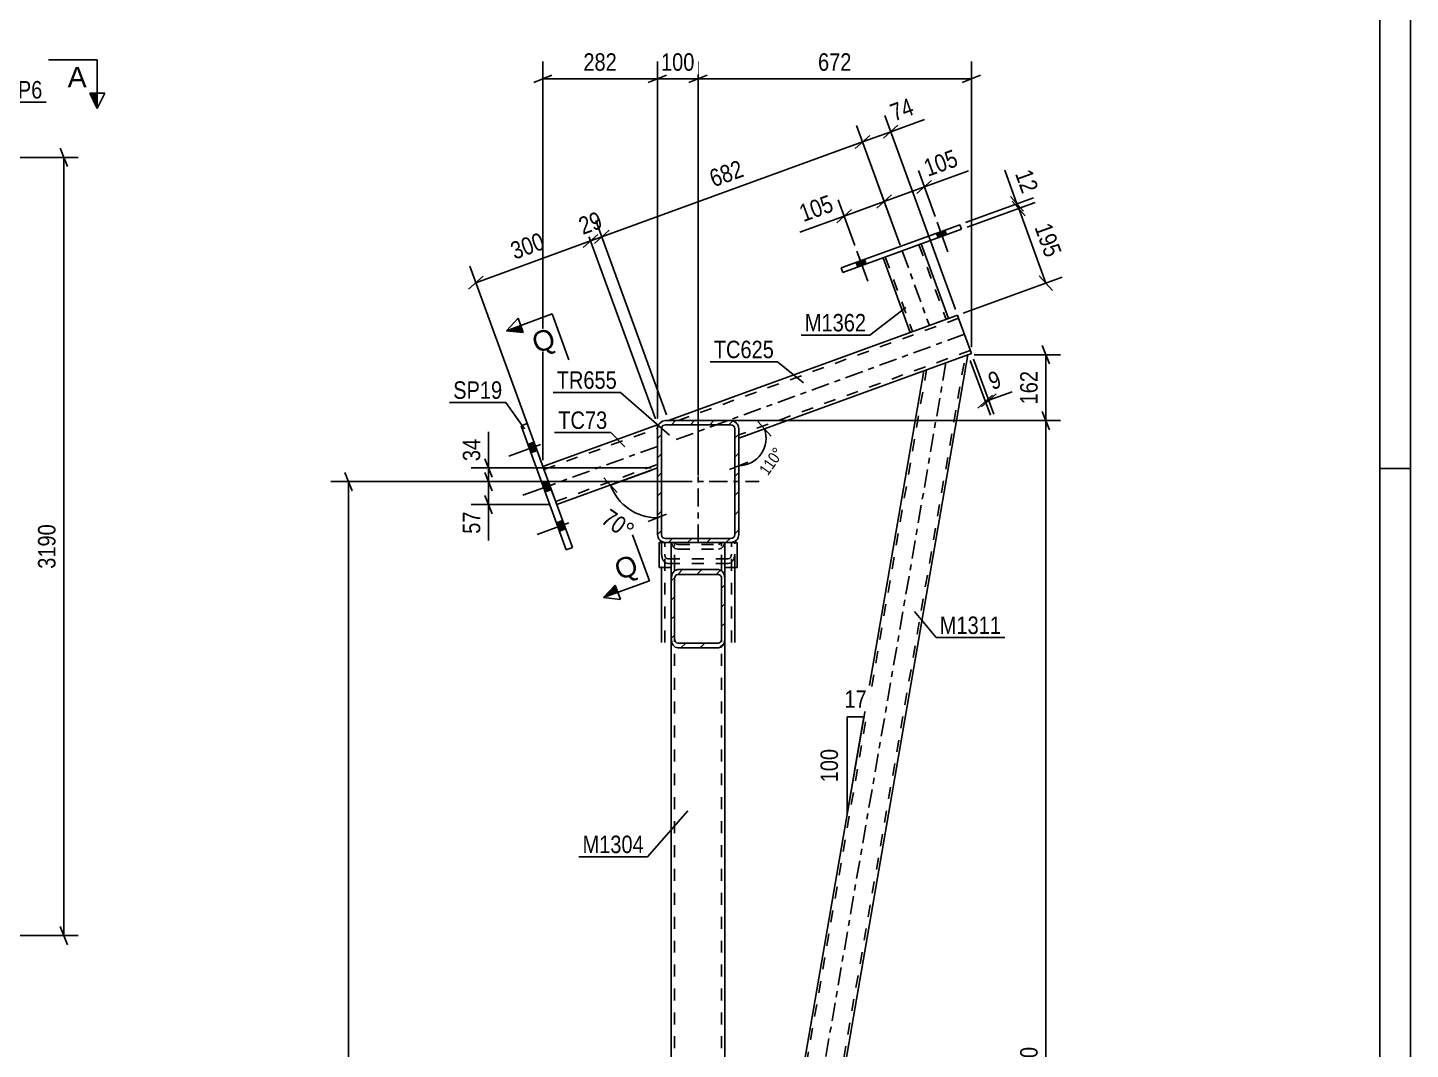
# Model space of a CAD drawing. Header units: millimetres. Extents: x -135 to 1054, y -647 to 194.
# Drawn here: x 827.7 to 1054.4, y -146.3 to 21.3 of the extents above; entities that cross this region are included whole.
import ezdxf

# ---------------------------------------------------------------- set-up
doc = ezdxf.new("R2010")
doc.units = ezdxf.units.MM
doc.linetypes.add('DXK_LINE_DOT2', pattern=[3.9198, 1.9599, -1.9599])
doc.linetypes.add('DXK_LINE_DOT3', pattern=[5.9187, 2.979, -0.9799, 0.9799, -0.9799])
doc.styles.add('Arial', font='ARIAL.TTF', dxfattribs={"height": 0.2})
doc.styles.add('Arial Narrow', font='ARIALN.TTF', dxfattribs={"height": 0.2})

# ---------------------------------------------------------------- blocks, each defined once
blk = doc.blocks.new('Unknown-122571314-1162')
at = {"color": 5, "linetype": 'Continuous'}
for p, q in [((1054.37, -647), (1054.37, 194)), ((1049.37, -642), (1049.37, 189)), ((1054.37, -51), (1049.37, -51))]:
    blk.add_line(p, q, dxfattribs=at)
blk = doc.blocks.new('Part-122571314-4289 - 4238')
at = {"color": 7, "linetype": 'DXK_LINE_DOT2'}
for p, q in [((931.6, -63.17), (943.6, -63.17)), ((931.6, -63.17), (931.6, -67.27)), ((932.13, -79.54), (932.13, -63.17)), ((943.06, -79.54), (943.06, -63.17)), ((943.6, -67.27), (943.6, -63.17)), ((931.6, -65.05), (931.68, -65.65)), ((932.17, -65.35), (932.13, -65.05)), ((943.06, -65.05), (943.02, -65.35)), ((943.52, -65.65), (943.6, -65.05)), ((932.25, -66.49), (932.66, -66.61)), ((932.66, -65.83), (932.46, -65.77)), ((932.66, -65.83), (942.53, -65.83)), ((932.66, -66.61), (942.53, -66.61)), ((942.73, -65.77), (942.53, -65.83)), ((942.53, -66.61), (942.94, -66.49))]:
    blk.add_line(p, q, dxfattribs=at)
at = {"color": 2, "linetype": 'Continuous'}
for p, q in [((931.6, -79.54), (931.6, -67.27)), ((943.6, -79.54), (943.6, -67.27))]:
    blk.add_line(p, q, dxfattribs=at)
at = {"color": 7, "linetype": 'DXK_LINE_DOT2'}
for centre, radius, start, end in [((933.06, -65.32), 1.42, 193.2949, 235.5336), ((932.86, -65.19), 0.709, 193.2949, 235.5336), ((942.33, -65.19), 0.709, 304.4664, 346.7051), ((942.14, -65.32), 1.42, 304.4664, 346.7051)]:
    blk.add_arc(centre, radius, start, end, dxfattribs=at)
blk = doc.blocks.new('Bolt-122571314-4241 - 4238')
at = {"linetype": 'Continuous'}
for points in [[(911.19, -48.08), (910.69, -46.7), (909.69, -47.07), (910.19, -48.44)], [(911.19, -48.08), (910.69, -46.7), (909.69, -47.07), (910.19, -48.44)], [(911.19, -48.08), (910.69, -46.7), (909.69, -47.07), (910.19, -48.44)], [(913.53, -54.5), (913.03, -53.12), (912.02, -53.49), (912.52, -54.86)], [(913.53, -54.5), (913.03, -53.12), (912.02, -53.49), (912.52, -54.86)], [(915.86, -60.92), (915.36, -59.54), (914.36, -59.91), (914.86, -61.29)], [(915.86, -60.92), (915.36, -59.54), (914.36, -59.91), (914.86, -61.29)], [(915.86, -60.92), (915.36, -59.54), (914.36, -59.91), (914.86, -61.29)]]:
    blk.add_hatch(color=1, dxfattribs=at).paths.add_polyline_path(points)
at = {"color": 1, "linetype": 'Continuous'}
for p, q in [((911.75, -47.09), (906.55, -48.99)), ((911.75, -47.09), (906.55, -48.99)), ((911.75, -47.09), (906.55, -48.99)), ((910.69, -46.7), (909.69, -47.07)), ((910.69, -46.7), (909.69, -47.07)), ((910.69, -46.7), (909.69, -47.07)), ((911.19, -48.08), (910.19, -48.44)), ((911.19, -48.08), (910.19, -48.44)), ((911.19, -48.08), (910.19, -48.44)), ((914.09, -53.51), (908.89, -55.41)), ((914.09, -53.51), (908.89, -55.41)), ((913.03, -53.12), (912.02, -53.49)), ((913.03, -53.12), (912.02, -53.49)), ((913.53, -54.5), (912.52, -54.86)), ((913.53, -54.5), (912.52, -54.86)), ((916.43, -59.94), (911.23, -61.83)), ((916.43, -59.94), (911.23, -61.83)), ((916.43, -59.94), (911.23, -61.83)), ((915.36, -59.54), (914.36, -59.91)), ((915.36, -59.54), (914.36, -59.91)), ((915.36, -59.54), (914.36, -59.91)), ((915.86, -60.92), (914.86, -61.29)), ((915.86, -60.92), (914.86, -61.29)), ((915.86, -60.92), (914.86, -61.29))]:
    blk.add_line(p, q, dxfattribs=at)
blk = doc.blocks.new('Part-122571314-4252 - 4238')
at = {"color": 7, "linetype": 'DXK_LINE_DOT3'}
blk.add_line((978.23, -33.68), (942, -243.03), dxfattribs=at)
at = {"color": 7, "linetype": 'DXK_LINE_DOT2'}
for p, q in [((942.76, -255.84), (981.41, -32.52)), ((942, -225.83), (975.05, -34.84)), ((942, -223.49), (942, -228.18)), ((942, -255.84), (942, -240.12)), ((942.93, -255.84), (942, -255.84))]:
    blk.add_line(p, q, dxfattribs=at)
at = {"color": 2, "linetype": 'Continuous'}
for p, q in [((943.16, -255.84), (981.84, -32.36)), ((981.84, -32.36), (974.62, -35)), ((942, -223.49), (974.62, -35)), ((942, -240.12), (942, -228.18)), ((943.1, -255.84), (942.93, -255.84)), ((943.1, -255.84), (943.16, -255.84))]:
    blk.add_line(p, q, dxfattribs=at)
blk = doc.blocks.new('Bolt-122571314-4484 - 4238')
at = {"linetype": 'Continuous'}
for points in [[(978.04, -11.94), (976.66, -12.44), (976.94, -13.19), (978.32, -12.69)], [(964.89, -16.73), (963.51, -17.23), (963.78, -17.98), (965.16, -17.48)]]:
    blk.add_hatch(color=1, dxfattribs=at).paths.add_polyline_path(points)
at = {"color": 1, "linetype": 'Continuous'}
for p, q in [((976.78, -10.62), (978.56, -15.51)), ((976.66, -12.44), (976.94, -13.19)), ((978.04, -11.94), (978.32, -12.69)), ((963.63, -15.41), (965.41, -20.3)), ((963.51, -17.23), (963.78, -17.98)), ((964.89, -16.73), (965.16, -17.48))]:
    blk.add_line(p, q, dxfattribs=at)
blk = doc.blocks.new('Part-122571314-4291 - 4238')
at = {"linetype": 'Continuous'}
h = blk.add_hatch(dxfattribs=at)
h.set_pattern_fill('', scale=0.7, style=0, pattern_type=0)
h.set_pattern_definition([(45, (933.1965, -78.8857), (-1.57154, 1.57154), [])])
h.paths.add_polyline_path([(933.2, -69.15), (933.2, -78.89), (933.28, -79.48), (933.51, -79.99), (933.85, -80.32), (934.26, -80.44), (940.93, -80.44), (941.34, -80.32), (941.68, -79.99), (941.92, -79.48), (942, -78.89), (942, -69.15), (941.92, -68.56), (941.68, -68.05), (941.34, -67.72), (940.93, -67.6), (934.26, -67.6), (933.85, -67.72), (933.51, -68.05), (933.28, -68.56)])
h.paths.add_polyline_path([(933.89, -68.6), (934.06, -68.44), (934.26, -68.38), (940.93, -68.38), (941.13, -68.44), (941.31, -68.6), (941.42, -68.86), (941.46, -69.15), (941.46, -78.89), (941.42, -79.18), (941.31, -79.44), (941.13, -79.6), (940.93, -79.66), (934.26, -79.66), (934.06, -79.6), (933.89, -79.44), (933.77, -79.18), (933.73, -78.89), (933.73, -69.15), (933.77, -68.86)])
at = {"color": 2, "linetype": 'Continuous'}
for p, q in [((933.2, -69.15), (933.2, -63.17)), ((942, -69.15), (942, -63.17)), ((934.26, -67.6), (933.85, -67.72)), ((934.26, -67.6), (940.93, -67.6)), ((941.34, -67.72), (940.93, -67.6)), ((933.28, -68.56), (933.2, -69.15)), ((933.2, -78.89), (933.2, -69.15)), ((933.73, -69.15), (933.77, -68.86)), ((933.73, -78.89), (933.73, -69.15)), ((934.06, -68.44), (934.26, -68.38)), ((934.26, -68.38), (940.93, -68.38)), ((940.93, -68.38), (941.13, -68.44)), ((941.42, -68.86), (941.46, -69.15)), ((941.46, -78.89), (941.46, -69.15)), ((942, -69.15), (941.92, -68.56)), ((942, -78.89), (942, -69.15)), ((933.2, -78.89), (933.28, -79.48)), ((933.77, -79.18), (933.73, -78.89)), ((941.46, -78.89), (941.42, -79.18)), ((941.92, -79.48), (942, -78.89)), ((933.85, -80.32), (934.26, -80.44)), ((934.26, -79.66), (934.06, -79.6)), ((934.26, -79.66), (940.93, -79.66)), ((934.26, -80.44), (940.93, -80.44)), ((941.13, -79.6), (940.93, -79.66)), ((940.93, -80.44), (941.34, -80.32))]:
    blk.add_line(p, q, dxfattribs=at)
at = {"color": 7, "linetype": 'DXK_LINE_DOT2'}
for p, q in [((933.2, -63.17), (942, -63.17)), ((933.28, -63.31), (933.26, -63.17)), ((933.73, -78.89), (933.73, -63.17)), ((933.84, -63.17), (933.89, -63.27)), ((933.89, -63.27), (934.06, -63.44)), ((934.06, -63.44), (934.26, -63.49)), ((940.93, -63.49), (941.13, -63.44)), ((941.13, -63.44), (941.31, -63.27)), ((941.31, -63.27), (941.35, -63.17)), ((941.46, -78.89), (941.46, -63.17)), ((941.93, -63.17), (941.92, -63.31)), ((934.26, -64.27), (933.85, -64.15)), ((934.26, -63.49), (940.93, -63.49)), ((934.26, -64.27), (940.93, -64.27)), ((941.34, -64.15), (940.93, -64.27)), ((933.2, -78.89), (933.2, -69.15)), ((942, -78.89), (942, -69.15))]:
    blk.add_line(p, q, dxfattribs=at)
for centre, start, end in [((934.66, -62.99), 193.2949, 235.5336), ((940.54, -62.99), 304.4664, 346.7051)]:
    blk.add_arc(centre, 1.42, start, end, dxfattribs=at)
at = {"color": 2, "linetype": 'Continuous'}
for centre, radius, start, end in [((934.66, -68.88), 1.42, 124.4664, 166.7051), ((940.54, -68.88), 1.42, 13.2949, 55.5336), ((934.46, -69.02), 0.709, 124.4664, 166.7051), ((940.73, -69.02), 0.709, 13.2949, 55.5336), ((934.46, -79.02), 0.709, 193.2949, 235.5336), ((940.73, -79.02), 0.709, 304.4664, 346.7051), ((934.66, -79.16), 1.42, 193.2949, 235.5336), ((940.54, -79.16), 1.42, 304.4664, 346.7051)]:
    blk.add_arc(centre, radius, start, end, dxfattribs=at)
blk = doc.blocks.new('Bolt-122571314-4524 - 4238')
at = {"linetype": 'Continuous'}
for points in [[(978.04, -11.94), (976.66, -12.44), (976.94, -13.19), (978.32, -12.69)], [(964.89, -16.73), (963.51, -17.23), (963.78, -17.98), (965.16, -17.48)]]:
    blk.add_hatch(color=1, dxfattribs=at).paths.add_polyline_path(points)
at = {"color": 1, "linetype": 'Continuous'}
for p, q in [((976.78, -10.62), (978.56, -15.51)), ((976.66, -12.44), (976.94, -13.19)), ((978.04, -11.94), (978.32, -12.69)), ((963.63, -15.41), (965.41, -20.3)), ((963.51, -17.23), (963.78, -17.98)), ((964.89, -16.73), (965.16, -17.48))]:
    blk.add_line(p, q, dxfattribs=at)
blk = doc.blocks.new('Part-122571314-4460 - 4238')
at = {"color": 2, "linetype": 'Continuous'}
for p, q in [((931.2, -63.17), (932.26, -63.17)), ((931.2, -67.27), (931.2, -63.17)), ((933.2, -67.27), (931.2, -67.27))]:
    blk.add_line(p, q, dxfattribs=at)
at = {"color": 7, "linetype": 'DXK_LINE_DOT2'}
for p, q in [((932.26, -63.17), (933.2, -63.17)), ((933.2, -63.17), (933.2, -67.27))]:
    blk.add_line(p, q, dxfattribs=at)
blk = doc.blocks.new('Part-122571314-4267 - 4238')
at = {"color": 7, "linetype": 'DXK_LINE_DOT2'}
for p, q in [((974.18, -14.19), (967.92, -16.47)), ((973.8, -14.33), (978.26, -26.57)), ((974.18, -14.19), (974.18, -14.19)), ((974.18, -14.19), (974.18, -14.19)), ((967.92, -16.47), (967.92, -16.47)), ((967.92, -16.47), (967.92, -16.47)), ((968.29, -16.33), (972.75, -28.58)), ((978.17, -26.61), (978.23, -26.58)), ((978.23, -26.58), (978.17, -26.61)), ((978.26, -26.57), (978.23, -26.58)), ((978.23, -26.58), (978.26, -26.57))]:
    blk.add_line(p, q, dxfattribs=at)
at = {"color": 7, "linetype": 'DXK_LINE_DOT3'}
blk.add_line((971.05, -15.33), (975.51, -27.58), dxfattribs=at)
at = {"color": 2, "linetype": 'Continuous'}
for p, q in [((974.18, -14.19), (978.64, -26.44)), ((972.37, -28.72), (967.92, -16.47)), ((978.64, -26.44), (972.37, -28.72))]:
    blk.add_line(p, q, dxfattribs=at)
blk = doc.blocks.new('Part-122571314-4346 - 4238')
at = {"color": 7, "linetype": 'DXK_LINE_DOT2'}
for p, q in [((980.3, -26.39), (934.33, -43.17)), ((978.64, -26.43), (972.37, -28.72)), ((982.22, -31.65), (944.26, -45.51)), ((932.77, -43.17), (932.76, -43.18)), ((933.01, -43.17), (932.76, -43.18)), ((942.93, -43.17), (933.01, -43.17)), ((942.93, -43.17), (943.44, -43.27)), ((943.44, -43.27), (942.93, -43.17)), ((942.93, -43.17), (943.44, -43.27)), ((943.44, -43.27), (942.93, -43.17)), ((944.16, -43.99), (944.26, -44.51)), ((944.26, -44.51), (944.16, -43.99)), ((944.16, -43.99), (944.26, -44.51)), ((944.26, -44.51), (944.16, -43.99)), ((944.26, -44.51), (944.26, -46.07))]:
    blk.add_line(p, q, dxfattribs=at)
at = {"color": 2, "linetype": 'Continuous'}
for p, q in [((980.12, -25.89), (978.64, -26.43)), ((980.12, -25.89), (980.23, -26.18)), ((980.23, -26.18), (980.35, -26.51)), ((980.35, -26.51), (982.41, -32.15)), ((972.37, -28.72), (932.77, -43.17)), ((982.41, -32.15), (944.26, -46.07))]:
    blk.add_line(p, q, dxfattribs=at)
at = {"color": 7, "linetype": 'DXK_LINE_DOT3'}
blk.add_line((981.26, -29.02), (933.91, -46.31), dxfattribs=at)
at = {"color": 7, "linetype": 'DXK_LINE_DOT2'}
blk.add_arc((942.93, -44.51), 1.33, 22.5, 67.5, dxfattribs=at)
blk.add_arc((942.93, -44.51), 1.33, 22.5, 67.5, dxfattribs=at)
blk.add_arc((942.93, -44.51), 1.33, 22.5, 67.5, dxfattribs=at)
blk.add_arc((942.93, -44.51), 1.33, 22.5, 67.5, dxfattribs=at)
blk = doc.blocks.new('Part-122571314-4351 - 4238')
at = {"color": 2, "linetype": 'Continuous'}
for p, q in [((908.57, -44), (909.57, -43.63)), ((908.57, -44), (915.98, -64.36)), ((916.98, -63.99), (909.57, -43.63)), ((915.98, -64.36), (916.98, -63.99))]:
    blk.add_line(p, q, dxfattribs=at)
blk = doc.blocks.new('Part-122571314-4459 - 4238')
at = {"color": 7, "linetype": 'DXK_LINE_DOT2'}
for p, q in [((942.93, -63.17), (942, -63.17)), ((942, -63.17), (942, -67.27))]:
    blk.add_line(p, q, dxfattribs=at)
at = {"color": 2, "linetype": 'Continuous'}
for p, q in [((944, -63.17), (942.93, -63.17)), ((944, -67.27), (944, -63.17)), ((942, -67.27), (944, -67.27))]:
    blk.add_line(p, q, dxfattribs=at)
blk = doc.blocks.new('Part-122571314-4470 - 4238')
at = {"linetype": 'Continuous'}
h = blk.add_hatch(dxfattribs=at)
h.set_pattern_fill('', scale=0.7, style=0, pattern_type=0)
h.set_pattern_definition([(45, (930.9299, -61.8384), (-1.57154, 1.57154), [])])
h.paths.add_polyline_path([(930.93, -44.51), (930.93, -61.84), (931.03, -62.35), (931.32, -62.78), (931.75, -63.07), (932.26, -63.17), (942.93, -63.17), (943.44, -63.07), (943.87, -62.78), (944.16, -62.35), (944.26, -61.84), (944.26, -44.51), (944.16, -43.99), (943.87, -43.56), (943.44, -43.27), (942.93, -43.17), (932.26, -43.17), (931.75, -43.27), (931.32, -43.56), (931.03, -43.99)])
h.paths.add_polyline_path([(931.79, -44.03), (932.01, -43.89), (932.26, -43.84), (942.93, -43.84), (943.18, -43.89), (943.4, -44.03), (943.55, -44.25), (943.6, -44.51), (943.6, -61.84), (943.55, -62.09), (943.4, -62.31), (943.18, -62.45), (942.93, -62.51), (932.26, -62.51), (932.01, -62.45), (931.79, -62.31), (931.65, -62.09), (931.6, -61.84), (931.6, -44.51), (931.65, -44.25)])
at = {"color": 2, "linetype": 'Continuous'}
for p, q in [((931.03, -43.99), (930.93, -44.51)), ((930.93, -61.84), (930.93, -44.51)), ((931.6, -44.51), (931.65, -44.25)), ((931.6, -61.84), (931.6, -44.51)), ((932.26, -43.17), (931.75, -43.27)), ((932.01, -43.89), (932.26, -43.84)), ((932.26, -43.17), (942.93, -43.17)), ((932.26, -43.84), (942.93, -43.84)), ((943.44, -43.27), (942.93, -43.17)), ((942.93, -43.84), (943.18, -43.89)), ((943.55, -44.25), (943.6, -44.51)), ((943.6, -61.84), (943.6, -44.51)), ((944.26, -44.51), (944.16, -43.99)), ((944.26, -61.84), (944.26, -44.51)), ((930.93, -61.84), (931.03, -62.35)), ((931.65, -62.09), (931.6, -61.84)), ((931.75, -63.07), (932.26, -63.17)), ((932.26, -62.51), (932.01, -62.45)), ((932.26, -62.51), (942.93, -62.51)), ((932.26, -63.17), (942.93, -63.17)), ((943.18, -62.45), (942.93, -62.51)), ((942.93, -63.17), (943.44, -63.07)), ((943.6, -61.84), (943.55, -62.09)), ((944.16, -62.35), (944.26, -61.84))]:
    blk.add_line(p, q, dxfattribs=at)
at = {"color": 7, "linetype": 'DXK_LINE_DOT3'}
for p, q in [((937.6, -63.17), (937.6, -43.17)), ((927.6, -53.17), (947.6, -53.17))]:
    blk.add_line(p, q, dxfattribs=at)
at = {"color": 2, "linetype": 'Continuous'}
for centre, radius, start, end in [((932.26, -44.51), 1.33, 112.5, 157.5), ((932.26, -44.51), 0.667, 112.5, 157.5), ((942.93, -44.51), 0.667, 22.5, 67.5), ((942.93, -44.51), 1.33, 22.5, 67.5), ((932.26, -61.84), 1.33, 202.5, 247.5), ((932.26, -61.84), 0.667, 202.5, 247.5), ((942.93, -61.84), 0.667, 292.5, 337.5), ((942.93, -61.84), 1.33, 292.5, 337.5)]:
    blk.add_arc(centre, radius, start, end, dxfattribs=at)
blk = doc.blocks.new('Part-122571314-4500 - 4238')
at = {"color": 2, "linetype": 'Continuous'}
for p, q in [((912.14, -50.68), (930.93, -43.84)), ((930.93, -43.84), (930.93, -44.51)), ((914.42, -56.94), (930.93, -50.93))]:
    blk.add_line(p, q, dxfattribs=at)
at = {"color": 7, "linetype": 'DXK_LINE_DOT2'}
for p, q in [((912.32, -51.18), (930.93, -44.41)), ((930.93, -44.51), (930.93, -50.93)), ((912.14, -50.68), (914.42, -56.94)), ((914.23, -56.44), (930.93, -50.36))]:
    blk.add_line(p, q, dxfattribs=at)
at = {"color": 7, "linetype": 'DXK_LINE_DOT3'}
blk.add_line((930.93, -47.39), (913.28, -53.81), dxfattribs=at)
blk = doc.blocks.new('Part-122571314-4505 - 4238')
at = {"color": 7, "linetype": 'DXK_LINE_DOT2'}
for p, q in [((933.2, -63.17), (942, -63.17)), ((933.2, -78.89), (933.2, -63.17)), ((933.73, -255.84), (933.73, -63.17)), ((941.46, -255.84), (941.46, -63.17)), ((942, -78.89), (942, -63.17)), ((933.2, -255.84), (933.2, -240.12)), ((942, -255.84), (942, -240.12)), ((933.2, -255.84), (942, -255.84))]:
    blk.add_line(p, q, dxfattribs=at)
at = {"color": 2, "linetype": 'Continuous'}
for p, q in [((933.2, -240.12), (933.2, -78.89)), ((942, -240.12), (942, -78.89))]:
    blk.add_line(p, q, dxfattribs=at)
blk = doc.blocks.new('Part-122571314-4521 - 4238')
at = {"color": 2, "linetype": 'Continuous'}
for p, q in [((980.49, -11.05), (961.07, -18.12)), ((980.76, -11.8), (980.49, -11.05)), ((961.34, -18.87), (980.76, -11.8)), ((961.07, -18.12), (961.34, -18.87))]:
    blk.add_line(p, q, dxfattribs=at)
blk = doc.blocks.new('StraightDimension-122571314-30858 - 7179')
at = {"color": 7, "linetype": 'Continuous'}
for p, q in [((821, 0), (835.99, 0)), ((834.19, -1.5), (832.99, 1.5)), ((833.59, -127.6), (833.59, 0)), ((832.99, -126.1), (834.19, -129.1)), ((781, -127.6), (835.99, -127.6))]:
    blk.add_line(p, q, dxfattribs=at)
at = {"color": 0}
blk.add_wipeout([(832.84, -59.54), (828.64, -59.54), (828.64, -68.06), (832.84, -68.06)], dxfattribs=at)
at = {"color": 3, "style": 'Arial Narrow'}
blk.add_text('3190', height=2.863, rotation=90.0002, dxfattribs=at).set_placement((832.24, -67.46))
blk = doc.blocks.new('StraightDimension-122571314-33799 - 4238')
at = {"color": 7, "linetype": 'Continuous'}
for p, q in [((979.78, -24.95), (968.19, 6.88)), ((970.71, -14.39), (963.58, 5.2)), ((970.37, 5.28), (967.97, 3.13)), ((963.35, 1.44), (965.76, 3.6)), ((964.55, 2.52), (969.17, 4.2))]:
    blk.add_line(p, q, dxfattribs=at)
at = {"color": 0}
blk.add_wipeout([(973.97, 6.75), (972.53, 10.69), (967.97, 9.03), (969.41, 5.09)], dxfattribs=at)
at = {"color": 7, "linetype": 'Continuous'}
blk.add_line((969.17, 4.2), (974.72, 6.22), dxfattribs=at)
blk.add_line((969.17, 4.2), (974.72, 6.22), dxfattribs=at)
at = {"color": 3, "style": 'Arial Narrow'}
blk.add_text('74', height=2.863, rotation=20.002, dxfattribs=at).set_placement((969.76, 5.86))
blk = doc.blocks.new('AngleDimension-122571314-4861 - 4238')
at = {"color": 7, "linetype": 'Continuous'}
for p, q in [((948.47, -44.54), (944.26, -46.07)), ((945.2, -45.73), (948.47, -44.54)), ((947.4, -43.33), (949.55, -45.74)), ((944.26, -50.56), (944.26, -46.07)), ((942.76, -51.16), (945.76, -49.96))]:
    blk.add_line(p, q, dxfattribs=at)
blk.add_arc((944.26, -46.07), 4.48, 270, 20.0525, dxfattribs=at)
at = {"color": 0}
blk.add_wipeout([(952.31, -48.33), (950.01, -46.72), (946.84, -51.25), (949.14, -52.86)], dxfattribs=at)
at = {"color": 3, "style": 'Arial Narrow'}
blk.add_text('110°', height=1.909, rotation=55.0269, dxfattribs=at).set_placement((949.04, -52.3))
blk = doc.blocks.new('StraightDimension-122571314-33866 - 4238')
at = {"color": 7, "linetype": 'Continuous'}
for p, q in [((994.01, -30.86), (995.21, -33.86)), ((982.84, -32.36), (997.01, -32.36)), ((994.61, -43.17), (994.61, -32.36)), ((995.21, -44.67), (994.01, -41.67)), ((938.6, -43.17), (997.01, -43.17))]:
    blk.add_line(p, q, dxfattribs=at)
at = {"color": 0}
blk.add_wipeout([(993.86, -34.42), (989.66, -34.42), (989.66, -41.11), (993.86, -41.11)], dxfattribs=at)
at = {"color": 3, "style": 'Arial Narrow'}
blk.add_text('162', height=2.863, rotation=90.0002, dxfattribs=at).set_placement((993.26, -40.51))
blk = doc.blocks.new('StraightDimension-122571314-33802 - 4238')
at = {"color": 7, "linetype": 'Continuous'}
for p, q in [((930.59, -42.9), (918.99, -11.03)), ((918.76, -14.78), (921.17, -12.63)), ((901.17, -20.55), (919.96, -13.71)), ((911.79, -49.74), (900.19, -17.87)), ((902.37, -19.47), (899.96, -21.62))]:
    blk.add_line(p, q, dxfattribs=at)
at = {"color": 0}
blk.add_wipeout([(913.45, -15.28), (912.01, -11.33), (905.73, -13.62), (907.17, -17.57)], dxfattribs=at)
at = {"color": 3, "style": 'Arial Narrow'}
blk.add_text('300', height=2.863, rotation=20.002, dxfattribs=at).set_placement((907.53, -16.8))
blk = doc.blocks.new('StraightDimension-122571314-33858 - 4238')
at = {"color": 7, "linetype": 'Continuous'}
for p, q in [((976.44, -9.68), (973.71, -2.18)), ((975.89, -3.78), (973.48, -5.93)), ((966.9, -8.33), (969.31, -6.17)), ((970.71, -14.39), (967.13, -4.57)), ((968.11, -7.25), (974.69, -4.85))]:
    blk.add_line(p, q, dxfattribs=at)
at = {"color": 0}
blk.add_wipeout([(981.2, -1.68), (979.77, 2.26), (973.49, -0.02), (974.92, -3.97)], dxfattribs=at)
at = {"color": 7, "linetype": 'Continuous'}
blk.add_line((974.69, -4.85), (981.95, -2.21), dxfattribs=at)
blk.add_line((974.69, -4.85), (981.95, -2.21), dxfattribs=at)
at = {"color": 3, "style": 'Arial Narrow'}
blk.add_text('105', height=2.863, rotation=20.002, dxfattribs=at).set_placement((975.28, -3.2))
blk = doc.blocks.new('StraightDimension-122571314-33801 - 4238')
at = {"color": 7, "linetype": 'Continuous'}
for p, q in [((930.59, -42.9), (918.99, -11.03)), ((932.43, -42.23), (920.83, -10.36)), ((918.76, -14.78), (921.17, -12.63)), ((919.96, -13.71), (921.81, -13.04)), ((923.01, -11.96), (920.6, -14.11))]:
    blk.add_line(p, q, dxfattribs=at)
at = {"color": 0}
blk.add_wipeout([(922.91, -11.84), (921.47, -7.89), (916.91, -9.55), (918.35, -13.5)], dxfattribs=at)
at = {"color": 3, "style": 'Arial Narrow'}
blk.add_text('29', height=2.863, rotation=20.002, dxfattribs=at).set_placement((918.7, -12.73))
blk = doc.blocks.new('StraightDimension-122571314-33859 - 4238')
at = {"color": 7, "linetype": 'Continuous'}
for p, q in [((969.31, -6.17), (966.9, -8.33)), ((970.71, -14.39), (967.13, -4.57)), ((960.33, -10.72), (962.73, -8.57)), ((963.29, -14.47), (960.55, -6.96)), ((961.53, -9.64), (968.11, -7.25))]:
    blk.add_line(p, q, dxfattribs=at)
at = {"color": 0}
blk.add_wipeout([(960.78, -9.12), (959.34, -5.17), (953.06, -7.46), (954.5, -11.4)], dxfattribs=at)
at = {"color": 7, "linetype": 'Continuous'}
blk.add_line((961.53, -9.64), (954.26, -12.29), dxfattribs=at)
blk.add_line((961.53, -9.64), (954.26, -12.29), dxfattribs=at)
at = {"color": 3, "style": 'Arial Narrow'}
blk.add_text('105', height=2.863, rotation=20.002, dxfattribs=at).set_placement((954.86, -10.63))
blk = doc.blocks.new('AngleDimension-122571314-4805 - 4238')
at = {"color": 7, "linetype": 'Continuous'}
for p, q in [((923.24, -53.73), (930.93, -50.93)), ((929.99, -51.27), (923.24, -53.73)), ((930.93, -59.12), (930.93, -50.93)), ((922.16, -52.53), (924.31, -54.94)), ((932.43, -58.52), (929.43, -59.72))]:
    blk.add_line(p, q, dxfattribs=at)
blk.add_arc((930.93, -50.93), 8.19, 200, 270, dxfattribs=at)
at = {"color": 0}
blk.add_wipeout([(925.95, -63.67), (928.36, -60.23), (923.07, -56.52), (920.66, -59.96)], dxfattribs=at)
at = {"color": 3, "style": 'Arial Narrow'}
blk.add_text('70°', height=2.863, rotation=-35.002, dxfattribs=at).set_placement((921.5, -59.82))
blk = doc.blocks.new('StraightDimension-122571314-33800 - 4238')
at = {"color": 7, "linetype": 'Continuous'}
for p, q in [((970.71, -14.39), (963.58, 5.2)), ((921.81, -13.04), (964.55, 2.52)), ((963.35, 1.44), (965.76, 3.6)), ((932.43, -42.23), (920.83, -10.36)), ((923.01, -11.96), (920.6, -14.11))]:
    blk.add_line(p, q, dxfattribs=at)
at = {"color": 0}
blk.add_wipeout([(946.06, -3.41), (944.63, 0.54), (938.34, -1.75), (939.78, -5.7)], dxfattribs=at)
at = {"color": 3, "style": 'Arial Narrow'}
blk.add_text('682', height=2.863, rotation=20.002, dxfattribs=at).set_placement((940.14, -4.93))
blk = doc.blocks.new('StraightDimension-122571314-33867 - 4238')
at = {"color": 7, "linetype": 'Continuous'}
for p, q in [((995.21, -44.67), (994.01, -41.67)), ((938.6, -43.17), (997.01, -43.17)), ((994.61, -255.84), (994.61, -43.17)), ((938.6, -255.84), (997.01, -255.84)), ((994.01, -254.34), (995.21, -257.34))]:
    blk.add_line(p, q, dxfattribs=at)
at = {"color": 0}
blk.add_wipeout([(993.86, -145.25), (989.66, -145.25), (989.66, -153.76), (993.86, -153.76)], dxfattribs=at)
at = {"color": 3, "style": 'Arial Narrow'}
blk.add_text('3190', height=2.863, rotation=90.0002, dxfattribs=at).set_placement((993.26, -153.16))
blk = doc.blocks.new('StraightDimension-122571314-33916 - 4238')
at = {"color": 7, "linetype": 'Continuous'}
for p, q in [((981.7, -11.46), (992.84, -7.4)), ((991.23, -9.58), (989.08, -7.17)), ((990.16, -8.38), (994.61, -20.62)), ((981.06, -25.55), (997.29, -19.64)), ((993.53, -19.41), (995.69, -21.82))]:
    blk.add_line(p, q, dxfattribs=at)
at = {"color": 0}
blk.add_wipeout([(994.23, -17.38), (998.18, -15.94), (995.89, -9.66), (991.95, -11.1)], dxfattribs=at)
at = {"color": 3, "style": 'Arial Narrow'}
blk.add_text('195', height=2.863, rotation=-69.9983, dxfattribs=at).set_placement((992.71, -11.46))
blk = doc.blocks.new('StraightDimension-122571314-33917 - 4238')
at = {"color": 7, "linetype": 'Continuous'}
for p, q in [((981.43, -10.71), (992.56, -6.65)), ((988.81, -6.42), (990.96, -8.83)), ((981.7, -11.46), (992.84, -7.4)), ((991.23, -9.58), (989.08, -7.17)), ((989.88, -7.63), (990.16, -8.38))]:
    blk.add_line(p, q, dxfattribs=at)
at = {"color": 0}
blk.add_wipeout([(990.41, -6.88), (994.36, -5.44), (992.69, -0.88), (988.75, -2.31)], dxfattribs=at)
at = {"color": 7, "linetype": 'Continuous'}
blk.add_line((989.88, -7.63), (987.86, -2.08), dxfattribs=at)
blk.add_line((989.88, -7.63), (987.86, -2.08), dxfattribs=at)
at = {"color": 3, "style": 'Arial Narrow'}
blk.add_text('12', height=2.863, rotation=-69.9983, dxfattribs=at).set_placement((989.52, -2.67))
blk = doc.blocks.new('StraightDimension-122571314-33926 - 4238')
at = {"color": 7, "linetype": 'Continuous'}
for p, q in [((982.19, -33.3), (985.52, -42.3)), ((982.75, -33.09), (986.09, -42.09)), ((983.48, -41.14), (985.88, -38.97)), ((986.45, -38.76), (984.05, -40.93)), ((984.68, -40.05), (985.25, -39.84))]:
    blk.add_line(p, q, dxfattribs=at)
at = {"color": 0}
blk.add_wipeout([(988.32, -37.91), (986.87, -33.97), (984.03, -35.02), (985.48, -38.96)], dxfattribs=at)
at = {"color": 7, "linetype": 'Continuous'}
blk.add_line((985.25, -39.84), (989.08, -38.43), dxfattribs=at)
blk.add_line((985.25, -39.84), (989.08, -38.43), dxfattribs=at)
at = {"color": 3, "style": 'Arial Narrow'}
blk.add_text('9', height=2.86, rotation=20.2999, dxfattribs=at).set_placement((985.84, -38.19))
blk = doc.blocks.new('AngleDimension-122571314-33928 - 4238')
at = {"color": 7, "linetype": 'Continuous'}
for p, q in [((962.03, -91.75), (964.79, -91.75)), ((962.03, -107.72), (964.79, -91.75)), ((962.03, -107.72), (962.03, -91.75)), ((963.26, -100.62), (964.79, -91.75))]:
    blk.add_line(p, q, dxfattribs=at)
at = {"color": 0}
for points in [[(965.84, -90.85), (965.84, -86.65), (960.98, -86.65), (960.98, -90.85)], [(961.13, -96.39), (956.93, -96.39), (956.93, -103.08), (961.13, -103.08)]]:
    blk.add_wipeout(points, dxfattribs=at)
at = {"color": 3, "style": 'Arial Narrow'}
blk.add_text('17', height=2.863, dxfattribs=at).set_placement((961.58, -90.25))
blk.add_text('100', height=2.863, rotation=90.0002, dxfattribs=at).set_placement((960.53, -102.48))
blk = doc.blocks.new('StraightDimension-122571314-33930 - 4238')
at = {"color": 7, "linetype": 'Continuous'}
for p, q in [((937.6, -52.17), (937.6, 15.7)), ((982.41, -31.15), (982.41, 15.7)), ((939.1, 13.45), (936.1, 12.25)), ((937.6, 12.85), (982.41, 12.85)), ((980.91, 12.25), (983.91, 13.45))]:
    blk.add_line(p, q, dxfattribs=at)
at = {"color": 0}
blk.add_wipeout([(963.34, 13.6), (963.34, 17.8), (956.66, 17.8), (956.66, 13.6)], dxfattribs=at)
at = {"color": 3, "style": 'Arial Narrow'}
blk.add_text('672', height=2.863, dxfattribs=at).set_placement((957.26, 14.2))
blk = doc.blocks.new('StraightDimension-122571314-33931 - 4238')
at = {"color": 7, "linetype": 'Continuous'}
for p, q in [((930.93, -42.84), (930.93, 15.7)), ((937.6, -52.17), (937.6, 15.7)), ((929.43, 12.25), (932.43, 13.45)), ((930.93, 12.85), (937.6, 12.85)), ((939.1, 13.45), (936.1, 12.25))]:
    blk.add_line(p, q, dxfattribs=at)
at = {"color": 0}
blk.add_wipeout([(937.61, 13.6), (937.61, 17.8), (930.92, 17.8), (930.92, 13.6)], dxfattribs=at)
at = {"color": 3, "style": 'Arial Narrow'}
blk.add_text('100', height=2.863, dxfattribs=at).set_placement((931.52, 14.2))
blk = doc.blocks.new('StraightDimension-122571314-33932 - 4238')
at = {"color": 7, "linetype": 'Continuous'}
for p, q in [((912.14, -49.68), (912.14, 15.7)), ((930.93, -42.84), (930.93, 15.7)), ((913.64, 13.45), (910.64, 12.25)), ((912.14, 12.85), (930.93, 12.85)), ((929.43, 12.25), (932.43, 13.45))]:
    blk.add_line(p, q, dxfattribs=at)
at = {"color": 0}
blk.add_wipeout([(924.88, 13.6), (924.88, 17.8), (918.19, 17.8), (918.19, 13.6)], dxfattribs=at)
at = {"color": 3, "style": 'Arial Narrow'}
blk.add_text('282', height=2.863, dxfattribs=at).set_placement((918.79, 14.2))
blk = doc.blocks.new('StraightDimension-122571314-34659 - 4238')
at = {"color": 7, "linetype": 'Continuous'}
for p, q in [((902.63, -49.43), (903.83, -52.43)), ((929.93, -50.93), (900.38, -50.93)), ((903.83, -54.67), (902.63, -51.67)), ((903.23, -53.17), (903.23, -50.93)), ((936.6, -53.17), (900.38, -53.17))]:
    blk.add_line(p, q, dxfattribs=at)
at = {"color": 0}
blk.add_wipeout([(902.48, -45.55), (898.28, -45.55), (898.28, -50.41), (902.48, -50.41)], dxfattribs=at)
at = {"color": 7, "linetype": 'Continuous'}
blk.add_line((903.23, -50.93), (903.23, -45.03), dxfattribs=at)
blk.add_line((903.23, -50.93), (903.23, -45.03), dxfattribs=at)
at = {"color": 3, "style": 'Arial Narrow'}
blk.add_text('34', height=2.863, rotation=90.0002, dxfattribs=at).set_placement((901.88, -49.81))
blk = doc.blocks.new('StraightDimension-122571314-34030 - 4238')
at = {"color": 7, "linetype": 'Continuous'}
for p, q in [((880.86, -54.67), (879.66, -51.67)), ((936.6, -53.17), (877.41, -53.17)), ((880.26, -255.84), (880.26, -53.17)), ((932.2, -255.84), (877.41, -255.84)), ((879.66, -254.34), (880.86, -257.34))]:
    blk.add_line(p, q, dxfattribs=at)
at = {"color": 0}
blk.add_wipeout([(879.51, -150.25), (875.31, -150.25), (875.31, -158.76), (879.51, -158.76)], dxfattribs=at)
at = {"color": 3, "style": 'Arial Narrow'}
blk.add_text('3040', height=2.863, rotation=90.0002, dxfattribs=at).set_placement((878.91, -158.16))
blk = doc.blocks.new('StraightDimension-122571314-34660 - 4238')
at = {"color": 7, "linetype": 'Continuous'}
for p, q in [((902.63, -51.67), (903.83, -54.67)), ((936.6, -53.17), (900.38, -53.17)), ((903.23, -56.94), (903.23, -53.17)), ((903.83, -58.44), (902.63, -55.44)), ((913.42, -56.94), (900.38, -56.94))]:
    blk.add_line(p, q, dxfattribs=at)
at = {"color": 0}
blk.add_wipeout([(902.48, -57.47), (898.28, -57.47), (898.28, -62.32), (902.48, -62.32)], dxfattribs=at)
at = {"color": 7, "linetype": 'Continuous'}
blk.add_line((903.23, -56.94), (903.23, -62.85), dxfattribs=at)
blk.add_line((903.23, -56.94), (903.23, -62.85), dxfattribs=at)
at = {"color": 3, "style": 'Arial Narrow'}
blk.add_text('57', height=2.863, rotation=90.0002, dxfattribs=at).set_placement((901.88, -61.72))
blk = doc.blocks.new('Mark-122571314-7443 - 7179')
at = {"color": 0}
blk.add_wipeout([(830.1, 9.65), (830.1, 12.65), (823.89, 12.65), (823.89, 9.65)], dxfattribs=at)
blk.add_wipeout([(830.1, 9.65), (830.1, 12.65), (823.89, 12.65), (823.89, 9.65)], dxfattribs=at)
at = {"color": 30, "linetype": 'Continuous'}
for p, q in [((820.72, 5.69), (823.29, 9.05)), ((823.29, 9.05), (830.7, 9.05))]:
    blk.add_line(p, q, dxfattribs=at)
at = {"color": 3, "style": 'Arial Narrow'}
blk.add_text('SP6', height=2.863, dxfattribs=at).set_placement((823.89, 9.65))
blk = doc.blocks.new('SectionMark-122571314-8933 - 7179')
at = {"color": 6, "linetype": 'Continuous'}
for p in [(839.1, 16), (840.35, 10.5)]:
    blk.add_line(p, (839.1, 8), dxfattribs=at)
at = {"color": 0, "linetype": 'Continuous'}
blk.add_wipeout([(837.35, 11.5), (837.35, 15), (834.24, 15), (834.24, 11.5)], dxfattribs=at)
at = {"linetype": 'Continuous'}
blk.add_hatch(color=6, dxfattribs=at).paths.add_polyline_path([(837.85, 10.5), (839.1, 10.5), (839.1, 8)])
at = {"color": 6, "linetype": 'Continuous'}
for p, q in [((839.1, 16), (831.1, 16)), ((837.85, 10.5), (840.35, 10.5)), ((839.1, 8), (837.85, 10.5))]:
    blk.add_line(p, q, dxfattribs=at)
at = {"color": 3, "linetype": 'Continuous', "style": 'Arial'}
blk.add_text('A', height=3.34, dxfattribs=at).set_placement((834.24, 11.5))
blk = doc.blocks.new('Mark-122571314-4248 - 4238')
at = {"color": 0}
blk.add_wipeout([(987.28, -78.15), (987.28, -75.15), (977.22, -75.15), (977.22, -78.15)], dxfattribs=at)
blk.add_wipeout([(987.28, -78.15), (987.28, -75.15), (977.22, -75.15), (977.22, -78.15)], dxfattribs=at)
at = {"color": 30, "linetype": 'Continuous'}
for p, q in [((973.1, -74.49), (976.62, -78.75)), ((976.62, -78.75), (987.88, -78.75))]:
    blk.add_line(p, q, dxfattribs=at)
at = {"color": 3, "style": 'Arial Narrow'}
blk.add_text('M1311', height=2.863, dxfattribs=at).set_placement((977.22, -78.15))
blk = doc.blocks.new('SectionMark-122571314-38045 - 4238')
at = {"color": 6, "linetype": 'Continuous'}
for p, q in [((906.16, -28.42), (908.08, -26.39)), ((924.86, -72.49), (922.09, -72.17))]:
    blk.add_line(p, q, dxfattribs=at)
at = {"color": 0, "linetype": 'Continuous'}
for points in [[(914.53, -30.96), (913.34, -27.67), (909.93, -28.91), (911.12, -32.2)], [(928.07, -68.14), (926.87, -64.85), (923.46, -66.09), (924.66, -69.38)]]:
    blk.add_wipeout(points, dxfattribs=at)
at = {"linetype": 'Continuous'}
for points in [[(908.51, -27.56), (908.94, -28.74), (906.16, -28.42)], [(924.01, -70.14), (924.44, -71.32), (922.09, -72.17)]]:
    blk.add_hatch(color=6, dxfattribs=at).paths.add_polyline_path(points)
at = {"color": 6, "linetype": 'Continuous'}
for p, q in [((913.68, -25.68), (906.16, -28.42)), ((908.94, -28.74), (908.08, -26.39)), ((913.68, -25.68), (916.42, -33.2)), ((906.16, -28.42), (908.94, -28.74)), ((929.61, -69.44), (926.87, -61.92)), ((929.61, -69.44), (922.09, -72.17)), ((922.09, -72.17), (924.01, -70.14)), ((924.01, -70.14), (924.86, -72.49))]:
    blk.add_line(p, q, dxfattribs=at)
at = {"color": 3, "linetype": 'Continuous', "style": 'Arial'}
for p in [(911.12, -32.2), (924.66, -69.38)]:
    blk.add_text('Q', height=3.34, rotation=20.002, dxfattribs=at).set_placement(p)
blk = doc.blocks.new('Mark-122571314-4263 - 4238')
at = {"color": 0}
blk.add_wipeout([(965.16, -28.54), (965.16, -25.54), (955.1, -25.54), (955.1, -28.54)], dxfattribs=at)
blk.add_wipeout([(965.16, -28.54), (965.16, -25.54), (955.1, -25.54), (955.1, -28.54)], dxfattribs=at)
at = {"color": 30, "linetype": 'Continuous'}
for p in [(971.68, -24.64), (954.5, -29.14)]:
    blk.add_line(p, (965.76, -29.14), dxfattribs=at)
at = {"color": 3, "style": 'Arial Narrow'}
blk.add_text('M1362', height=2.863, dxfattribs=at).set_placement((955.1, -28.54))
blk = doc.blocks.new('Mark-122571314-4342 - 4238')
at = {"color": 0}
blk.add_wipeout([(950.03, -32.93), (950.03, -29.93), (940.17, -29.93), (940.17, -32.93)], dxfattribs=at)
blk.add_wipeout([(950.03, -32.93), (950.03, -29.93), (940.17, -29.93), (940.17, -32.93)], dxfattribs=at)
at = {"color": 30, "linetype": 'Continuous'}
for p in [(939.57, -33.53), (954.89, -36.97)]:
    blk.add_line(p, (950.63, -33.53), dxfattribs=at)
at = {"color": 3, "style": 'Arial Narrow'}
blk.add_text('TC625', height=2.863, dxfattribs=at).set_placement((940.17, -32.93))
blk = doc.blocks.new('Mark-122571314-4347 - 4238')
at = {"color": 0}
blk.add_wipeout([(905.49, -39.59), (905.49, -36.59), (897.45, -36.59), (897.45, -39.59)], dxfattribs=at)
blk.add_wipeout([(905.49, -39.59), (905.49, -36.59), (897.45, -36.59), (897.45, -39.59)], dxfattribs=at)
at = {"color": 30, "linetype": 'Continuous'}
for p in [(896.85, -40.19), (909.13, -44.53)]:
    blk.add_line(p, (906.09, -40.19), dxfattribs=at)
at = {"color": 3, "style": 'Arial Narrow'}
blk.add_text('SP19', height=2.863, dxfattribs=at).set_placement((897.45, -39.59))
blk = doc.blocks.new('Mark-122571314-4466 - 4238')
at = {"color": 0}
blk.add_wipeout([(924.29, -37.95), (924.29, -34.95), (914.42, -34.95), (914.42, -37.95)], dxfattribs=at)
blk.add_wipeout([(924.29, -37.95), (924.29, -34.95), (914.42, -34.95), (914.42, -37.95)], dxfattribs=at)
at = {"color": 30, "linetype": 'Continuous'}
for p in [(913.82, -38.55), (932.89, -45.56)]:
    blk.add_line(p, (924.89, -38.55), dxfattribs=at)
at = {"color": 3, "style": 'Arial Narrow'}
blk.add_text('TR655', height=2.863, dxfattribs=at).set_placement((914.42, -37.95))
blk = doc.blocks.new('Mark-122571314-4496 - 4238')
at = {"color": 0}
blk.add_wipeout([(922.7, -44.53), (922.7, -41.53), (914.67, -41.53), (914.67, -44.53)], dxfattribs=at)
blk.add_wipeout([(922.7, -44.53), (922.7, -41.53), (914.67, -41.53), (914.67, -44.53)], dxfattribs=at)
at = {"color": 30, "linetype": 'Continuous'}
for p in [(914.07, -45.13), (925.58, -47.44)]:
    blk.add_line(p, (923.3, -45.13), dxfattribs=at)
at = {"color": 3, "style": 'Arial Narrow'}
blk.add_text('TC73', height=2.863, dxfattribs=at).set_placement((914.67, -44.53))
blk = doc.blocks.new('Mark-122571314-4501 - 4238')
at = {"color": 0}
blk.add_wipeout([(928.7, -114.08), (928.7, -111.08), (918.65, -111.08), (918.65, -114.08)], dxfattribs=at)
blk.add_wipeout([(928.7, -114.08), (928.7, -111.08), (918.65, -111.08), (918.65, -114.08)], dxfattribs=at)
at = {"color": 30, "linetype": 'Continuous'}
for p in [(935.93, -107.15), (918.05, -114.68)]:
    blk.add_line(p, (929.3, -114.68), dxfattribs=at)
at = {"color": 3, "style": 'Arial Narrow'}
blk.add_text('M1304', height=2.863, dxfattribs=at).set_placement((918.65, -114.08))

msp = doc.modelspace()

# ---------------------------------------------------------------- block references
for name in ['Unknown-122571314-1162', 'Part-122571314-4521 - 4238', 'Bolt-122571314-4484 - 4238', 'Bolt-122571314-4524 - 4238', 'Part-122571314-4267 - 4238', 'Part-122571314-4346 - 4238', 'Part-122571314-4252 - 4238', 'Part-122571314-4351 - 4238', 'Part-122571314-4500 - 4238', 'Part-122571314-4470 - 4238', 'Bolt-122571314-4241 - 4238', 'Part-122571314-4460 - 4238', 'Part-122571314-4289 - 4238', 'Part-122571314-4291 - 4238', 'Part-122571314-4505 - 4238', 'Part-122571314-4459 - 4238']:
    msp.add_blockref(name, (0, 0))

# ---------------------------------------------------------------- next in the draw order: block references
for name in ['Mark-122571314-7443 - 7179', 'StraightDimension-122571314-33799 - 4238', 'StraightDimension-122571314-30858 - 7179', 'StraightDimension-122571314-33802 - 4238', 'AngleDimension-122571314-4861 - 4238', 'AngleDimension-122571314-4805 - 4238']:
    msp.add_blockref(name, (0, 0))

# ---------------------------------------------------------------- next in the draw order: block references
for name in ['SectionMark-122571314-8933 - 7179', 'StraightDimension-122571314-33858 - 4238', 'StraightDimension-122571314-33801 - 4238', 'StraightDimension-122571314-33866 - 4238']:
    msp.add_blockref(name, (0, 0))

# ---------------------------------------------------------------- next in the draw order: block references
for name in ['StraightDimension-122571314-33859 - 4238', 'StraightDimension-122571314-33916 - 4238']:
    msp.add_blockref(name, (0, 0))

# ---------------------------------------------------------------- next in the draw order: block references
for name in ['StraightDimension-122571314-33800 - 4238', 'StraightDimension-122571314-33917 - 4238']:
    msp.add_blockref(name, (0, 0))

# ---------------------------------------------------------------- next in the draw order: block references
msp.add_blockref('StraightDimension-122571314-33867 - 4238', (0, 0))

# ---------------------------------------------------------------- next in the draw order: block references
for name in ['StraightDimension-122571314-33926 - 4238', 'Mark-122571314-4248 - 4238', 'AngleDimension-122571314-33928 - 4238']:
    msp.add_blockref(name, (0, 0))

# ---------------------------------------------------------------- next in the draw order: block references
msp.add_blockref('StraightDimension-122571314-33930 - 4238', (0, 0))

# ---------------------------------------------------------------- next in the draw order: block references
for name in ['StraightDimension-122571314-33931 - 4238', 'Mark-122571314-4263 - 4238']:
    msp.add_blockref(name, (0, 0))

# ---------------------------------------------------------------- next in the draw order: block references
for name in ['StraightDimension-122571314-33932 - 4238', 'Mark-122571314-4342 - 4238']:
    msp.add_blockref(name, (0, 0))

# ---------------------------------------------------------------- next in the draw order: block references
msp.add_blockref('StraightDimension-122571314-34659 - 4238', (0, 0))

# ---------------------------------------------------------------- next in the draw order: block references
msp.add_blockref('StraightDimension-122571314-34030 - 4238', (0, 0))

# ---------------------------------------------------------------- next in the draw order: block references
for name in ['StraightDimension-122571314-34660 - 4238', 'Mark-122571314-4501 - 4238']:
    msp.add_blockref(name, (0, 0))

# ---------------------------------------------------------------- next in the draw order: block references
msp.add_blockref('SectionMark-122571314-38045 - 4238', (0, 0))

# ---------------------------------------------------------------- next in the draw order: block references
for name in ['Mark-122571314-4466 - 4238', 'Mark-122571314-4347 - 4238']:
    msp.add_blockref(name, (0, 0))

# ---------------------------------------------------------------- next in the draw order: block references
msp.add_blockref('Mark-122571314-4496 - 4238', (0, 0))

doc.saveas('drawing.dxf')
